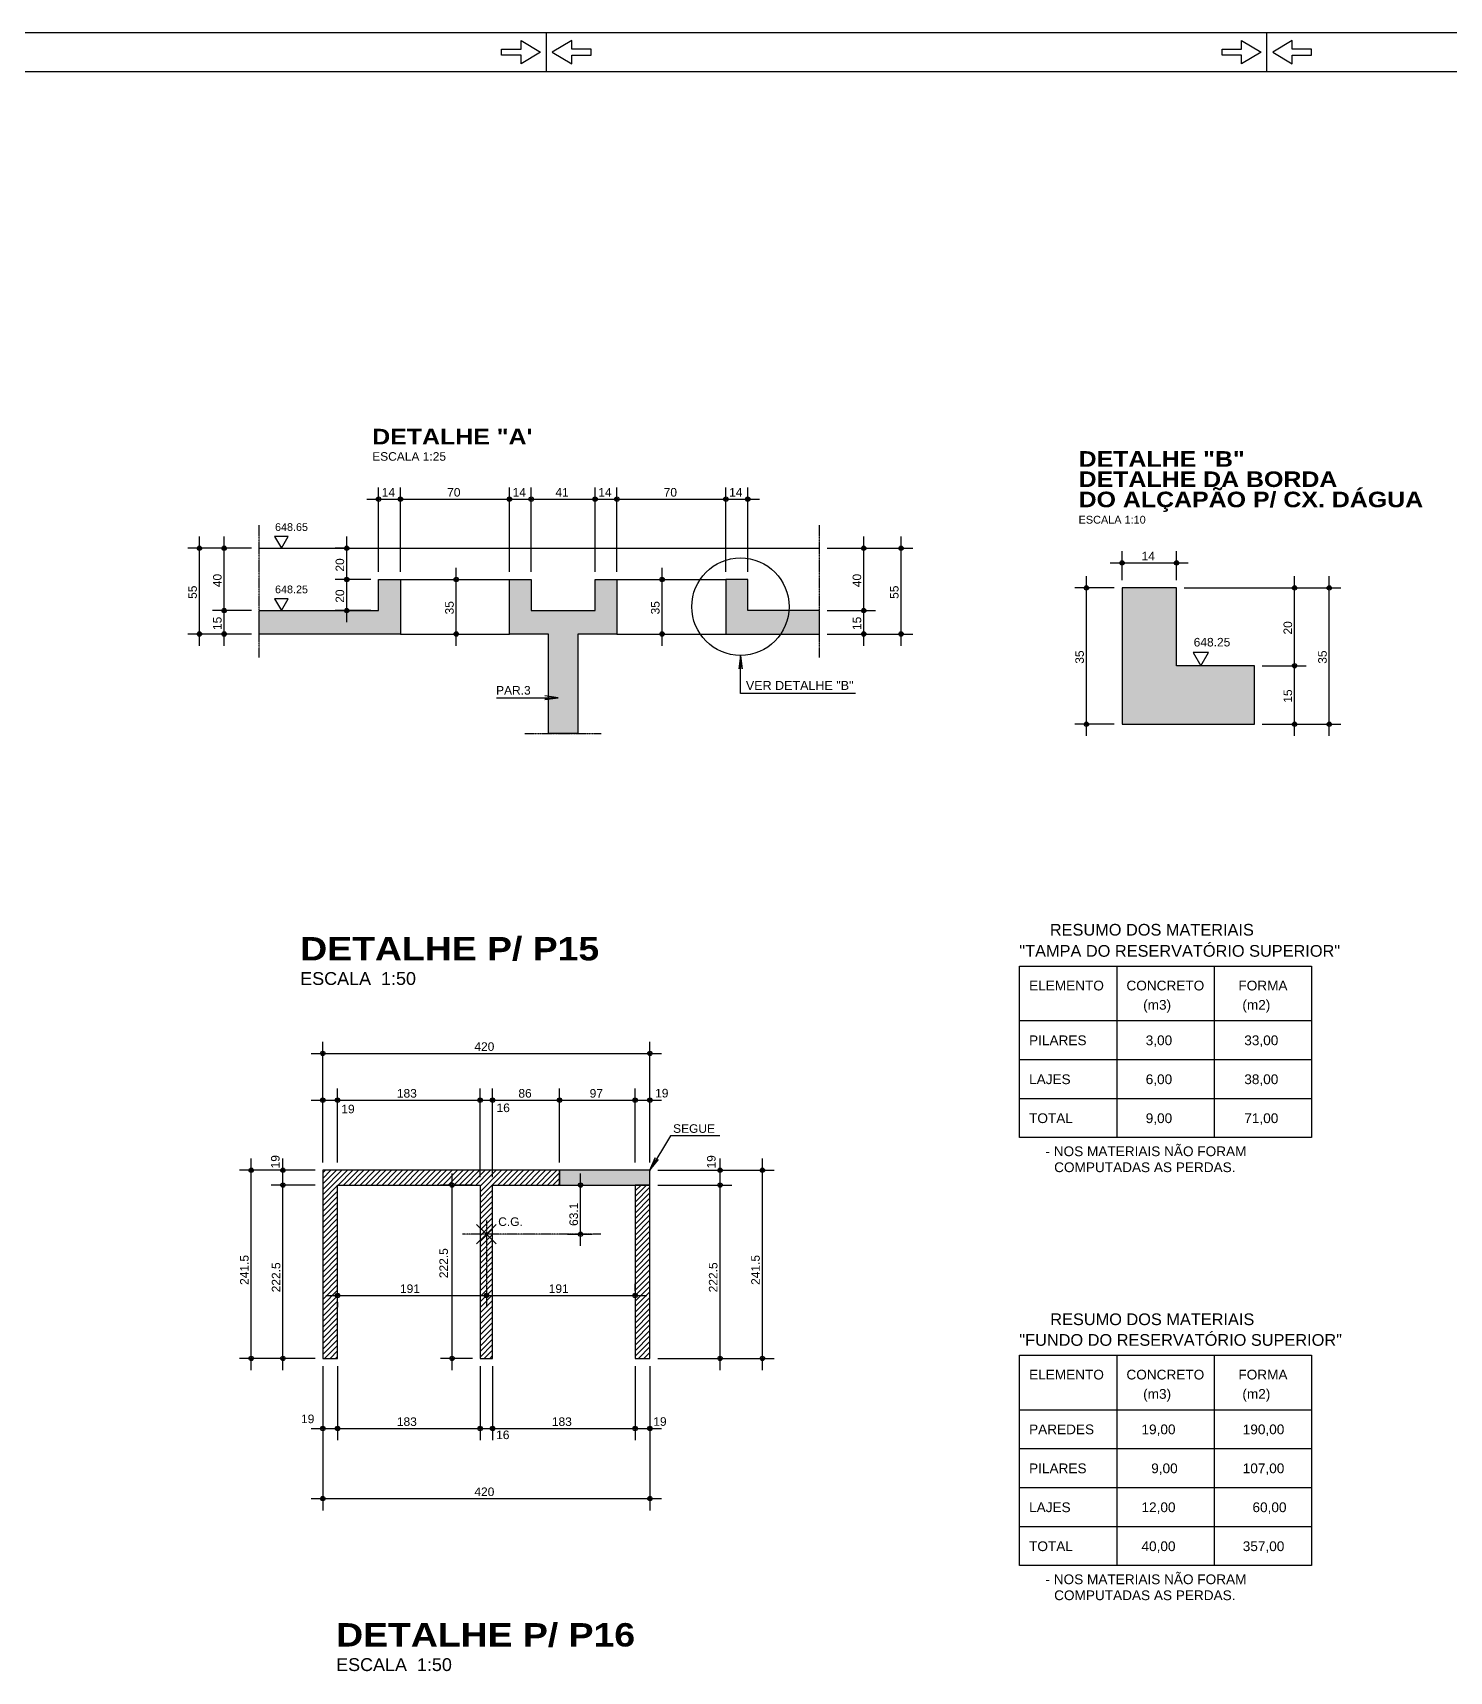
# Model space of a CAD drawing. Extents: x 0 to 5945, y 0 to 4205.
# Drawn here: x 2511 to 4329, y 2102 to 4205 of the extents above; entities that cross this region are included whole.
import ezdxf

# ---------------------------------------------------------------- set-up
doc = ezdxf.new("R2010")
doc.units = 0
doc.header["$MEASUREMENT"] = 0
doc.linetypes.add('ESTILO_TQS_0007', pattern=[2.1, 1.5, -0.2, 0.2, -0.2])
for name, color, linetype in [('MTH-14', 2, 'CONTINUOUS'), ('MTH-179', 1, 'CONTINUOUS'), ('MTH-224', 4, 'CONTINUOUS'), ('MTH-230', 1, 'CONTINUOUS'), ('MTH-COTAS7', 31, 'CONTINUOUS'), ('MTH-EIXO-217', 8, 'CONTINUOUS'), ('MTH-HACHURA-PILAR', 1, 'CONTINUOUS'), ('MTH-LINHA-CORTE', 5, 'CONTINUOUS'), ('MTH-LINHAS-GERAIS', 7, 'CONTINUOUS'), ('MTH-MARGEM', 5, 'CONTINUOUS'), ('MTH-PILAR-MORRE', 5, 'CONTINUOUS'), ('MTH-PILAR-SEGUE', 5, 'CONTINUOUS'), ('MTH-SIMB_COTA', 3, 'CONTINUOUS'), ('MTH-SOMBRA21', 150, 'CONTINUOUS'), ('MTH-SOMBRA25', 253, 'CONTINUOUS'), ('MTH-TXT', 4, 'CONTINUOUS'), ('MTH-TXT-NEGRITO', 5, 'CONTINUOUS'), ('MTH-TXT-NOTAS', 3, 'CONTINUOUS'), ('MTH-TXT2', 5, 'CONTINUOUS')]:
    doc.layers.add(name, color=color, linetype=linetype)
doc.styles.add('TQS_ARIAL', font='arial.ttf')
doc.styles.add('TQS_ARIAL_BLACK', font='ariblk.ttf')

msp = doc.modelspace()

# ---------------------------------------------------------------- linework, layer by layer
at = {"layer": 'MTH-14', "linetype": 'Continuous'}
for p, q in [((3902.212054, 3006.923364), (3902.212054, 2786.923242)), ((4027.212054, 3006.923364), (4027.212054, 2786.923242)), ((3777.212054, 2886.923242), (4152.212054, 2886.923242)), ((3902.212054, 2507.495042), (3902.212054, 2237.49492)), ((4027.212054, 2507.495042), (4027.212054, 2237.49492)), ((3777.212054, 2387.49492), (4152.212054, 2387.49492)), ((3777.212054, 2337.49492), (4152.212054, 2337.49492))]:
    msp.add_line(p, q, dxfattribs=at)
at = {"layer": 'MTH-179', "linetype": 'Continuous'}
for p, q in [((5945.00051, 4204.998729), (0.00051, 4204.998729)), ((3170.00051, 4154.998729), (3170.00051, 4204.998729)), ((4095.00051, 4154.998729), (4095.00051, 4204.998729))]:
    msp.add_line(p, q, dxfattribs=at)
for points in [[(3162.499778, 4179.998729), (3137.499778, 4164.998729), (3137.499778, 4176.248729), (3112.499778, 4176.248729), (3112.499778, 4183.748729), (3137.499778, 4183.748729), (3137.499778, 4194.998729), (3162.499778, 4179.998729)], [(3177.499778, 4179.998729), (3202.499778, 4164.998729), (3202.499778, 4176.248729), (3227.499778, 4176.248729), (3227.499778, 4183.748729), (3202.499778, 4183.748729), (3202.499778, 4194.998729), (3177.499778, 4179.998729)], [(4087.499778, 4179.998729), (4062.499778, 4164.998729), (4062.499778, 4176.248729), (4037.499778, 4176.248729), (4037.499778, 4183.748729), (4062.499778, 4183.748729), (4062.499778, 4194.998729), (4087.499778, 4179.998729)], [(4102.499778, 4179.998729), (4127.499778, 4164.998729), (4127.499778, 4176.248729), (4152.499778, 4176.248729), (4152.499778, 4183.748729), (4127.499778, 4183.748729), (4127.499778, 4194.998729), (4102.499778, 4179.998729)]]:
    msp.add_lwpolyline(points, dxfattribs=at)
at = {"layer": 'MTH-224', "linetype": 'Continuous'}
for points in [[(2820.878838, 3558.507922), (2829.711842, 3543.209452), (2838.543966, 3558.507922), (2820.878838, 3558.507922)], [(2820.878838, 3478.507922), (2829.711842, 3463.209452), (2838.543966, 3478.507922), (2820.878838, 3478.507922)], [(4000.299989, 3409.411907), (4010.114437, 3392.413607), (4019.927909, 3409.411907), (4000.299989, 3409.411907)]]:
    msp.add_lwpolyline(points, dxfattribs=at)
at = {"layer": 'MTH-230', "linetype": 'Continuous'}
msp.add_circle((3419.169977, 3468.300645), 62.497269, dxfattribs=at)
at = {"layer": 'MTH-COTAS7', "linetype": 'Continuous'}
for p, q in [((2954.487262, 3513.209452), (2954.487262, 3621.315088)), ((2982.487262, 3513.209452), (2982.487262, 3621.315088)), ((2982.487262, 3513.209452), (2982.487262, 3621.315088)), ((3122.487261, 3513.209452), (3122.487261, 3621.315088)), ((3122.487261, 3513.209452), (3122.487261, 3621.315088)), ((3150.487261, 3513.209452), (3150.487261, 3621.315088)), ((3150.487261, 3513.209452), (3150.487261, 3621.315088)), ((3232.487262, 3513.209452), (3232.487262, 3621.315088)), ((3232.487262, 3513.209452), (3232.487262, 3621.315088)), ((3260.487262, 3513.209452), (3260.487262, 3621.315088)), ((3260.487262, 3513.209452), (3260.487262, 3621.315088)), ((3400.487261, 3513.209452), (3400.487261, 3621.315088)), ((3400.487261, 3513.209452), (3400.487261, 3621.315088)), ((3428.487261, 3513.209452), (3428.487261, 3621.315088)), ((2939.487262, 3606.315088), (2997.487262, 3606.315088)), ((2967.487262, 3606.315088), (3137.487261, 3606.315088)), ((3107.487261, 3606.315088), (3165.487261, 3606.315088)), ((3135.487261, 3606.315088), (3247.487262, 3606.315088)), ((3217.487262, 3606.315088), (3275.487262, 3606.315088)), ((3245.487262, 3606.315088), (3415.487261, 3606.315088)), ((3385.487261, 3606.315088), (3443.487261, 3606.315088)), ((2724.44176, 3418.209452), (2724.44176, 3558.209452)), ((2756.272612, 3448.209452), (2756.272612, 3558.209452)), ((2913.604192, 3488.209452), (2913.604192, 3558.209452)), ((3577.443238, 3448.209452), (3577.443238, 3558.209452)), ((3625.422052, 3418.209452), (3625.422052, 3558.209452)), ((2781.252722, 3543.209452), (2709.44176, 3543.209452)), ((2791.252722, 3543.209452), (2741.272612, 3543.209452)), ((2912.620731, 3543.209452), (2898.604192, 3543.209452)), ((3530.487261, 3543.209452), (3592.443238, 3543.209452)), ((3540.487261, 3543.209452), (3640.422052, 3543.209452)), ((3909.028934, 3502.413607), (3909.028934, 3539.408938)), ((3979.028934, 3502.413607), (3979.028934, 3539.408938)), ((2913.604192, 3448.209452), (2913.604192, 3518.209452)), ((3054.336572, 3418.209452), (3054.336572, 3518.209452)), ((3318.565258, 3418.209452), (3318.565258, 3518.209452)), ((3894.028934, 3524.408938), (3994.028934, 3524.408938)), ((2944.487262, 3503.209452), (2898.604192, 3503.209452)), ((2944.487262, 3503.209452), (2898.604192, 3503.209452)), ((3062.487262, 3503.209452), (3069.336572, 3503.209452)), ((3326.715947, 3503.209452), (3333.565258, 3503.209452)), ((3899.028934, 3492.413607), (3848.361914, 3492.413607)), ((3863.361914, 3302.413607), (3863.361914, 3507.413607)), ((3989.028934, 3492.413607), (4145.674472, 3492.413607)), ((4102.738623, 3492.413607), (4190.176142, 3492.413607)), ((4130.674472, 3377.413607), (4130.674472, 3507.413607)), ((4175.176142, 3302.413607), (4175.176142, 3507.413607)), ((2756.272612, 3418.209452), (2756.272612, 3478.209452)), ((3577.443238, 3418.209452), (3577.443238, 3478.209452)), ((2791.252722, 3463.209452), (2741.272612, 3463.209452)), ((2791.252722, 3463.209452), (2741.272612, 3463.209452)), ((2944.487262, 3463.209452), (2898.604192, 3463.209452)), ((3530.487261, 3463.209452), (3592.443238, 3463.209452)), ((3530.487261, 3463.209452), (3592.443238, 3463.209452)), ((2781.252722, 3433.209452), (2709.44176, 3433.209452)), ((2791.252722, 3433.209452), (2741.272612, 3433.209452)), ((3036.977743, 3433.209452), (3069.336572, 3433.209452)), ((3301.206429, 3433.209452), (3333.565258, 3433.209452)), ((3530.487261, 3433.209452), (3592.443238, 3433.209452)), ((3540.487261, 3433.209452), (3640.422052, 3433.209452)), ((4130.674472, 3302.413607), (4130.674472, 3407.413607)), ((4089.028934, 3392.413607), (4145.674472, 3392.413607)), ((4089.028934, 3392.413607), (4145.674472, 3392.413607)), ((3899.028934, 3317.413607), (3848.361914, 3317.413607)), ((4089.028934, 3317.413607), (4145.674472, 3317.413607)), ((4099.028934, 3317.413607), (4190.176142, 3317.413607)), ((2882.91567, 2754.783957), (2882.91567, 2909.78392)), ((3302.915671, 2754.78392), (3302.915671, 2909.78392)), ((2867.91567, 2894.78392), (3317.915671, 2894.78392)), ((2882.91567, 2754.783957), (2882.91567, 2849.78392)), ((2901.915671, 2754.783957), (2901.915671, 2849.78392)), ((2901.915671, 2754.783957), (2901.915671, 2849.78392)), ((3084.915671, 2735.783923), (3084.915671, 2849.78392)), ((3084.915671, 2735.783923), (3084.915671, 2849.78392)), ((3100.915671, 2735.783927), (3100.915671, 2849.78392)), ((3100.915671, 2735.783927), (3100.915671, 2849.78392)), ((3186.915671, 2754.783957), (3186.915671, 2849.78392)), ((3186.915671, 2764.783957), (3186.915671, 2849.78392)), ((3283.91567, 2754.78392), (3283.91567, 2849.78392)), ((3283.91567, 2764.78392), (3283.91567, 2849.78392)), ((3302.915671, 2754.78392), (3302.915671, 2849.78392)), ((2867.91567, 2834.78392), (2916.915671, 2834.78392)), ((2886.915671, 2834.78392), (3099.915671, 2834.78392)), ((3069.915671, 2834.78392), (3115.915671, 2834.78392)), ((3085.915671, 2834.78392), (3201.915671, 2834.78392)), ((3171.915671, 2834.78392), (3298.91567, 2834.78392)), ((3268.91567, 2834.78392), (3317.915671, 2834.78392)), ((2790.984962, 2488.283966), (2790.984962, 2759.783957)), ((2831.742527, 2710.78396), (2831.742527, 2759.783957)), ((3392.915671, 2710.78392), (3392.915671, 2759.78392)), ((3447.252531, 2488.283966), (3447.252531, 2759.78392)), ((2862.91567, 2744.783957), (2775.984962, 2744.783957)), ((2872.91567, 2744.783957), (2816.742527, 2744.783957)), ((2831.742527, 2488.283966), (2831.742527, 2740.78396)), ((3048.931687, 2488.283929), (3048.931687, 2740.783923)), ((3213.811066, 2647.725278), (3213.811066, 2740.783927)), ((3312.915671, 2744.78392), (3462.252531, 2744.78392)), ((3312.915671, 2744.78392), (3407.915671, 2744.78392)), ((3392.915671, 2488.283966), (3392.915671, 2740.78392)), ((2872.91567, 2725.78396), (2816.742527, 2725.78396)), ((2872.91567, 2725.78396), (2816.742527, 2725.78396)), ((3074.915671, 2725.783923), (3033.931687, 2725.783923)), ((3209.549652, 2725.783927), (3228.811066, 2725.783927)), ((3312.915671, 2725.78392), (3407.915671, 2725.78392)), ((3312.915671, 2725.78392), (3407.915671, 2725.78392)), ((3092.915709, 2662.725278), (3080.415709, 2675.225278)), ((3092.915709, 2662.725278), (3105.415709, 2675.225278)), ((3092.915709, 2662.725278), (3080.415709, 2650.225278)), ((3092.915709, 2662.725278), (3105.415709, 2650.225278)), ((3197.044602, 2662.725278), (3228.811066, 2662.725278)), ((3092.915709, 2593.030803), (3092.915709, 2569.026574)), ((3092.915709, 2591.300247), (3092.915709, 2569.026574)), ((3283.915671, 2589.960945), (3283.915671, 2599.026574)), ((2886.915671, 2584.026574), (3107.915709, 2584.026574)), ((2901.915671, 2575.578215), (2901.915671, 2569.026574)), ((3077.915709, 2584.026574), (3298.915671, 2584.026574)), ((2862.91567, 2503.283966), (2775.984962, 2503.283966)), ((2872.91567, 2503.283966), (2816.742527, 2503.283966)), ((3074.915671, 2503.283929), (3033.931687, 2503.283929)), ((3312.915671, 2503.283966), (3462.252531, 2503.283966)), ((3312.915671, 2503.283966), (3407.915671, 2503.283966)), ((2882.915671, 2493.283929), (2882.915671, 2308.283929)), ((2882.915671, 2493.283929), (2882.915671, 2398.283929)), ((2901.915671, 2493.283929), (2901.915671, 2398.283929)), ((2901.915671, 2493.283929), (2901.915671, 2398.283929)), ((3084.915671, 2493.283929), (3084.915671, 2398.283929)), ((3084.915671, 2493.283929), (3084.915671, 2398.283929)), ((3100.915671, 2493.283929), (3100.915671, 2398.283929)), ((3100.915671, 2493.283929), (3100.915671, 2398.283929)), ((3283.91567, 2493.283966), (3283.91567, 2398.283929)), ((3302.915671, 2493.283966), (3302.915671, 2398.283929)), ((3283.915671, 2436.78392), (3283.915671, 2398.283929)), ((3302.915671, 2436.78392), (3302.915671, 2308.283929)), ((2867.915671, 2413.283929), (2916.915671, 2413.283929)), ((2886.915671, 2413.283929), (3099.915671, 2413.283929)), ((3069.915671, 2413.283929), (3115.915671, 2413.283929)), ((3085.915671, 2413.283929), (3298.915671, 2413.283929)), ((3268.91567, 2413.283929), (3317.915671, 2413.283929)), ((2867.915671, 2323.283929), (3317.915671, 2323.283929))]:
    msp.add_line(p, q, dxfattribs=at)
for points in [[(3566.707545, 3356.92996), (3419.169977, 3356.92996), (3419.169977, 3405.803376), (3421.454185, 3388.453091), (3419.169977, 3405.803376), (3416.885768, 3388.453091)], [(3105.854637, 3351.436404), (3185.131314, 3351.436404), (3167.781029, 3349.152195), (3185.131314, 3351.436404), (3167.781029, 3353.720612)], [(3392.456048, 2788.881064), (3329.133618, 2788.881064), (3302.915671, 2744.78392), (3309.819083, 2760.864744), (3302.915671, 2744.78392), (3313.745878, 2758.530068)]]:
    msp.add_lwpolyline(points, dxfattribs=at)
at = {"layer": 'MTH-EIXO-217', "linetype": 'ESTILO_TQS_0007'}
for p, q in [((2801.252722, 3403.209452), (2801.252722, 3573.209452)), ((3520.487261, 3403.209452), (3520.487261, 3573.209452)), ((3142.487262, 3305.479996), (3240.487262, 3305.479996)), ((3092.915709, 2680.254793), (3092.915709, 2580.415738)), ((3239.750297, 2662.725278), (3062.415671, 2662.725278))]:
    msp.add_line(p, q, dxfattribs=at)
at = {"layer": 'MTH-HACHURA-PILAR', "linetype": 'Continuous'}
for p, q in [((2882.91567, 2713.210042), (2914.489585, 2744.783957)), ((2882.91567, 2720.28111), (2907.418517, 2744.783957)), ((2882.91567, 2727.352178), (2900.347449, 2744.783957)), ((2882.91567, 2734.423246), (2893.276381, 2744.783957)), ((2882.91567, 2741.494314), (2886.205313, 2744.783957)), ((2902.560656, 2725.78396), (2921.560653, 2744.783957)), ((2909.631723, 2725.78396), (2928.63172, 2744.783957)), ((2916.702791, 2725.78396), (2935.702788, 2744.783957)), ((2923.773859, 2725.78396), (2942.773856, 2744.783957)), ((2930.844927, 2725.78396), (2949.844924, 2744.783957)), ((2937.915995, 2725.78396), (2956.915992, 2744.783957)), ((2944.987062, 2725.78396), (2963.987059, 2744.783957)), ((2952.05813, 2725.78396), (2971.058127, 2744.783957)), ((2959.129198, 2725.78396), (2978.129195, 2744.783957)), ((2966.200266, 2725.78396), (2985.200263, 2744.783957)), ((2973.271334, 2725.78396), (2992.271331, 2744.783957)), ((2980.342401, 2725.78396), (2999.342398, 2744.783957)), ((2987.413469, 2725.78396), (3006.413466, 2744.783957)), ((2994.484537, 2725.78396), (3013.484534, 2744.783957)), ((3001.555605, 2725.78396), (3020.555602, 2744.783957)), ((3008.626673, 2725.78396), (3027.62667, 2744.783957)), ((3015.697741, 2725.78396), (3034.697738, 2744.783957)), ((3022.768808, 2725.78396), (3041.768805, 2744.783957)), ((3029.839876, 2725.78396), (3048.839873, 2744.783957)), ((3036.910944, 2725.78396), (3055.910941, 2744.783957)), ((3043.982012, 2725.78396), (3062.982009, 2744.783957)), ((3051.05308, 2725.78396), (3070.053077, 2744.783957)), ((3058.124147, 2725.78396), (3077.124144, 2744.783957)), ((3065.195215, 2725.78396), (3084.195212, 2744.783957)), ((3072.266283, 2725.78396), (3091.26628, 2744.783957)), ((3079.337351, 2725.78396), (3098.337348, 2744.783957)), ((3084.91567, 2710.149076), (3119.550551, 2744.783957)), ((3084.91567, 2717.220144), (3112.479483, 2744.783957)), ((3084.91567, 2724.291211), (3105.408416, 2744.783957)), ((3107.621623, 2725.783961), (3126.621619, 2744.783957)), ((3114.692687, 2725.783957), (3133.692687, 2744.783957)), ((3121.763751, 2725.783953), (3140.763755, 2744.783957)), ((3128.834815, 2725.78395), (3147.834823, 2744.783957)), ((3135.905879, 2725.783946), (3154.90589, 2744.783957)), ((3142.976943, 2725.783942), (3161.976958, 2744.783957)), ((3150.048007, 2725.783939), (3169.048026, 2744.783957)), ((3157.119072, 2725.783935), (3176.119094, 2744.783957)), ((3164.190136, 2725.783931), (3183.190162, 2744.783957)), ((3171.2612, 2725.783928), (3186.915671, 2741.438399)), ((3178.332264, 2725.783924), (3186.915671, 2734.367331)), ((2882.91567, 2706.138974), (2901.91567, 2725.138974)), ((2882.91567, 2699.067907), (2901.91567, 2718.067907)), ((3084.91567, 2703.078008), (3100.91567, 2719.078008)), ((3185.403328, 2725.78392), (3186.915671, 2727.296263)), ((3283.91567, 2711.159177), (3298.540412, 2725.78392)), ((3283.91567, 2718.230245), (3291.469345, 2725.78392)), ((3283.91567, 2725.301313), (3284.398277, 2725.78392)), ((3283.91567, 2704.088109), (3302.915671, 2723.08811)), ((3283.91567, 2697.017041), (3302.915671, 2716.017042)), ((2882.91567, 2691.996839), (2901.91567, 2710.996839)), ((2882.91567, 2684.925771), (2901.91567, 2703.925771)), ((2882.91567, 2677.854703), (2901.91567, 2696.854703)), ((3084.91567, 2696.00694), (3100.91567, 2712.00694)), ((3084.91567, 2688.935872), (3100.91567, 2704.935872)), ((3084.91567, 2681.864805), (3100.91567, 2697.864805)), ((3283.91567, 2689.945974), (3302.915671, 2708.945975)), ((3283.91567, 2682.874906), (3302.915671, 2701.874907)), ((3283.91567, 2675.803838), (3302.915671, 2694.803839)), ((2882.91567, 2670.783635), (2901.91567, 2689.783635)), ((2882.91567, 2663.712568), (2901.91567, 2682.712568)), ((2882.91567, 2656.6415), (2901.91567, 2675.6415)), ((3084.91567, 2674.793737), (3100.91567, 2690.793737)), ((3084.91567, 2667.722669), (3100.91567, 2683.722669)), ((3084.91567, 2660.651601), (3100.91567, 2676.651601)), ((3283.91567, 2668.73277), (3302.915671, 2687.732771)), ((3283.91567, 2661.661702), (3302.915671, 2680.661703)), ((3283.91567, 2654.590635), (3302.915671, 2673.590636)), ((2882.91567, 2649.570432), (2901.91567, 2668.570432)), ((2882.91567, 2642.499364), (2901.91567, 2661.499364)), ((2882.91567, 2635.428296), (2901.91567, 2654.428296)), ((3084.91567, 2653.580533), (3100.91567, 2669.580533)), ((3084.91567, 2646.509465), (3100.91567, 2662.509465)), ((3084.91567, 2639.438398), (3100.91567, 2655.438398)), ((3283.91567, 2647.519567), (3302.915671, 2666.519568)), ((3283.91567, 2640.448499), (3302.915671, 2659.4485)), ((3283.91567, 2633.377431), (3302.915671, 2652.377432)), ((2882.91567, 2628.357229), (2901.91567, 2647.357229)), ((2882.91567, 2621.286161), (2901.91567, 2640.286161)), ((2882.91567, 2614.215093), (2901.91567, 2633.215093)), ((3084.91567, 2632.36733), (3100.91567, 2648.36733)), ((3084.91567, 2625.296262), (3100.91567, 2641.296262)), ((3084.91567, 2618.225194), (3100.91567, 2634.225194)), ((3283.91567, 2626.306363), (3302.915671, 2645.306364)), ((3283.91567, 2619.235295), (3302.915671, 2638.235296)), ((3283.91567, 2612.164228), (3302.915671, 2631.164229)), ((2882.91567, 2607.144025), (2901.91567, 2626.144025)), ((2882.91567, 2600.072957), (2901.91567, 2619.072957)), ((2882.91567, 2593.001889), (2901.91567, 2612.001889)), ((3084.91567, 2611.154126), (3100.91567, 2627.154126)), ((3084.91567, 2604.083059), (3100.91567, 2620.083059)), ((3084.91567, 2597.011991), (3100.91567, 2613.011991)), ((3283.91567, 2605.09316), (3302.915671, 2624.093161)), ((3283.91567, 2598.022092), (3302.915671, 2617.022093)), ((3283.91567, 2590.951024), (3302.915671, 2609.951025)), ((2882.91567, 2585.930822), (2901.91567, 2604.930822)), ((2882.91567, 2578.859754), (2901.91567, 2597.859754)), ((2882.91567, 2571.788686), (2901.91567, 2590.788686)), ((3084.91567, 2589.940923), (3100.91567, 2605.940923)), ((3084.91567, 2582.869855), (3100.91567, 2598.869855)), ((3084.91567, 2575.798787), (3100.91567, 2591.798787)), ((3283.91567, 2583.879956), (3302.915671, 2602.879957)), ((3283.91567, 2576.808889), (3302.915671, 2595.80889)), ((3283.91567, 2569.737821), (3302.915671, 2588.737822)), ((2882.91567, 2564.717618), (2901.91567, 2583.717618)), ((2882.91567, 2557.64655), (2901.91567, 2576.64655)), ((2882.91567, 2550.575483), (2901.91567, 2569.575483)), ((3084.91567, 2568.72772), (3100.91567, 2584.72772)), ((3084.91567, 2561.656652), (3100.91567, 2577.656652)), ((3084.91567, 2554.585584), (3100.91567, 2570.585584)), ((3283.91567, 2562.666753), (3302.915671, 2581.666754)), ((3283.91567, 2555.595685), (3302.915671, 2574.595686)), ((3283.91567, 2548.524617), (3302.915671, 2567.524618)), ((2882.91567, 2543.504415), (2901.91567, 2562.504415)), ((2882.91567, 2536.433347), (2901.91567, 2555.433347)), ((2882.91567, 2529.362279), (2901.91567, 2548.362279)), ((3084.91567, 2547.514516), (3100.91567, 2563.514516)), ((3084.91567, 2540.443448), (3100.91567, 2556.443448)), ((3084.91567, 2533.37238), (3100.91567, 2549.37238)), ((3283.91567, 2541.45355), (3302.915671, 2560.453551)), ((3283.91567, 2534.382482), (3302.915671, 2553.382483)), ((3283.91567, 2527.311414), (3302.915671, 2546.311415)), ((2882.91567, 2522.291211), (2901.91567, 2541.291211)), ((2882.91567, 2515.220144), (2901.91567, 2534.220144)), ((2882.91567, 2508.149076), (2901.91567, 2527.149076)), ((3084.91567, 2526.301313), (3100.91567, 2542.301313)), ((3084.91567, 2519.230245), (3100.91567, 2535.230245)), ((3084.91567, 2512.159177), (3100.91567, 2528.159177)), ((3283.91567, 2520.240346), (3302.915671, 2539.240347)), ((3283.91567, 2513.169278), (3302.915671, 2532.169279)), ((3283.91567, 2506.09821), (3302.915671, 2525.098211)), ((2885.121628, 2503.283966), (2901.91567, 2520.078008)), ((2892.192696, 2503.283966), (2901.91567, 2513.00694)), ((2899.263764, 2503.283966), (2901.91567, 2505.935872)), ((3084.91567, 2505.088109), (3100.91567, 2521.088109)), ((3090.182595, 2503.283966), (3100.91567, 2514.017041)), ((3097.253662, 2503.283966), (3100.91567, 2506.945974)), ((3288.172493, 2503.283966), (3302.915671, 2518.027144)), ((3295.243561, 2503.283966), (3302.915671, 2510.956076)), ((3302.314629, 2503.283966), (3302.915671, 2503.885008))]:
    msp.add_line(p, q, dxfattribs=at)
at = {"layer": 'MTH-LINHA-CORTE', "linetype": 'Continuous'}
for points in [[(2801.252722, 3463.209452), (2954.487262, 3463.209452), (2954.487262, 3503.209452), (2982.487262, 3503.209452), (2982.487262, 3433.209452), (2801.252722, 3433.209452), (2801.252722, 3463.209452)], [(3172.487262, 3305.479996), (3172.487262, 3433.209452), (3122.487261, 3433.209452), (3122.487261, 3503.209452), (3150.487261, 3503.209452), (3150.487261, 3463.209452), (3232.487262, 3463.209452), (3232.487262, 3503.209452), (3260.487262, 3503.209452), (3260.487262, 3433.209452), (3210.487262, 3433.209452), (3210.487262, 3305.479996), (3172.487262, 3305.479996)], [(3520.487261, 3463.209452), (3428.487261, 3463.209452), (3428.487261, 3503.209452), (3400.487261, 3503.209452), (3400.487261, 3433.209452), (3520.487261, 3433.209452), (3520.487261, 3463.209452)], [(4079.028934, 3317.413607), (4079.028934, 3392.413607), (3979.028934, 3392.413607), (3979.028934, 3492.413607), (3909.028934, 3492.413607), (3909.028934, 3317.413607), (4079.028934, 3317.413607)]]:
    msp.add_lwpolyline(points, dxfattribs=at)
at = {"layer": 'MTH-LINHAS-GERAIS', "linetype": 'Continuous'}
for p, q in [((2801.252722, 3543.209452), (3520.487261, 3543.209452)), ((2982.487262, 3503.209452), (3122.487261, 3503.209452)), ((3260.487262, 3503.209452), (3400.487261, 3503.209452)), ((2982.487262, 3433.209452), (3122.487261, 3433.209452)), ((3260.487262, 3433.209452), (3400.487261, 3433.209452))]:
    msp.add_line(p, q, dxfattribs=at)
at = {"layer": 'MTH-MARGEM', "linetype": 'Continuous'}
msp.add_line((5895.00051, 4154.998729), (175.00051, 4154.998729), dxfattribs=at)
at = {"layer": 'MTH-PILAR-MORRE', "linetype": 'Continuous'}
for points in [[(3186.915671, 2744.783957), (2882.91567, 2744.783957), (2882.91567, 2503.283966), (2901.91567, 2503.283966), (2901.91567, 2725.78396), (3084.91567, 2725.78396), (3084.91567, 2503.283966), (3100.91567, 2503.283966), (3100.91567, 2725.783964), (3186.915671, 2725.78392), (3186.915671, 2744.78392)], [(3302.915671, 2725.78392), (3283.91567, 2725.78392), (3283.91567, 2503.283966), (3302.915671, 2503.283966), (3302.915671, 2725.78392)]]:
    msp.add_lwpolyline(points, dxfattribs=at)
at = {"layer": 'MTH-PILAR-SEGUE', "linetype": 'Continuous'}
msp.add_lwpolyline([(3186.915671, 2744.78392), (3186.915671, 2725.78392), (3302.915671, 2725.78392), (3302.915671, 2744.78392), (3186.915671, 2744.78392)], dxfattribs=at)
at = {"layer": 'MTH-SIMB_COTA', "linetype": 'Continuous'}
for centre, radius in [((2954.487262, 3606.315088), 2.8), ((2954.487262, 3606.315088), 1.4), ((2982.487262, 3606.315088), 2.8), ((2982.487262, 3606.315088), 2.8), ((2982.487262, 3606.315088), 1.4), ((2982.487262, 3606.315088), 1.4), ((3122.487261, 3606.315088), 2.8), ((3122.487261, 3606.315088), 2.8), ((3122.487261, 3606.315088), 1.4), ((3122.487261, 3606.315088), 1.4), ((3150.487261, 3606.315088), 2.8), ((3150.487261, 3606.315088), 2.8), ((3150.487261, 3606.315088), 1.4), ((3150.487261, 3606.315088), 1.4), ((3232.487262, 3606.315088), 2.8), ((3232.487262, 3606.315088), 2.8), ((3232.487262, 3606.315088), 1.4), ((3232.487262, 3606.315088), 1.4), ((3260.487262, 3606.315088), 2.8), ((3260.487262, 3606.315088), 2.8), ((3260.487262, 3606.315088), 1.4), ((3260.487262, 3606.315088), 1.4), ((3400.487261, 3606.315088), 2.8), ((3400.487261, 3606.315088), 2.8), ((3400.487261, 3606.315088), 1.4), ((3400.487261, 3606.315088), 1.4), ((3428.487261, 3606.315088), 2.8), ((3428.487261, 3606.315088), 1.4), ((2724.44176, 3543.209452), 2.8), ((2724.44176, 3543.209452), 1.4), ((2756.272612, 3543.209452), 2.8), ((2756.272612, 3543.209452), 1.4), ((2913.604192, 3543.209452), 2.8), ((2913.604192, 3543.209452), 1.4), ((3577.443238, 3543.209452), 2.8), ((3577.443238, 3543.209452), 1.4), ((3625.422052, 3543.209452), 2.8), ((3625.422052, 3543.209452), 1.4), ((3909.028934, 3524.408938), 2.8), ((3909.028934, 3524.408938), 1.4), ((3979.028934, 3524.408938), 2.8), ((3979.028934, 3524.408938), 1.4), ((2913.604192, 3503.209452), 2.8), ((2913.604192, 3503.209452), 2.8), ((2913.604192, 3503.209452), 1.4), ((2913.604192, 3503.209452), 1.4), ((3054.336572, 3503.209452), 2.8), ((3054.336572, 3503.209452), 1.4), ((3318.565258, 3503.209452), 2.8), ((3318.565258, 3503.209452), 1.4), ((3863.361914, 3492.413607), 2.8), ((3863.361914, 3492.413607), 1.4), ((4130.674472, 3492.413607), 2.8), ((4130.674472, 3492.413607), 1.4), ((4175.176142, 3492.413607), 2.8), ((4175.176142, 3492.413607), 1.4), ((2756.272612, 3463.209452), 2.8), ((2756.272612, 3463.209452), 2.8), ((2756.272612, 3463.209452), 1.4), ((2756.272612, 3463.209452), 1.4), ((2913.604192, 3463.209452), 2.8), ((2913.604192, 3463.209452), 1.4), ((3577.443238, 3463.209452), 2.8), ((3577.443238, 3463.209452), 2.8), ((3577.443238, 3463.209452), 1.4), ((3577.443238, 3463.209452), 1.4), ((2724.44176, 3433.209452), 2.8), ((2724.44176, 3433.209452), 1.4), ((2756.272612, 3433.209452), 2.8), ((2756.272612, 3433.209452), 1.4), ((3054.336572, 3433.209452), 2.8), ((3054.336572, 3433.209452), 1.4), ((3318.565258, 3433.209452), 2.8), ((3318.565258, 3433.209452), 1.4), ((3577.443238, 3433.209452), 2.8), ((3577.443238, 3433.209452), 1.4), ((3625.422052, 3433.209452), 2.8), ((3625.422052, 3433.209452), 1.4), ((4130.674472, 3392.413607), 2.8), ((4130.674472, 3392.413607), 2.8), ((4130.674472, 3392.413607), 1.4), ((4130.674472, 3392.413607), 1.4), ((3863.361914, 3317.413607), 2.8), ((3863.361914, 3317.413607), 1.4), ((4130.674472, 3317.413607), 2.8), ((4130.674472, 3317.413607), 1.4), ((4175.176142, 3317.413607), 2.8), ((4175.176142, 3317.413607), 1.4), ((2882.91567, 2894.78392), 2.8), ((2882.91567, 2894.78392), 1.4), ((3302.915671, 2894.78392), 2.8), ((3302.915671, 2894.78392), 1.4), ((2882.91567, 2834.78392), 2.8), ((2882.91567, 2834.78392), 1.4), ((2901.915671, 2834.78392), 2.8), ((2901.915671, 2834.78392), 2.8), ((2901.915671, 2834.78392), 1.4), ((2901.915671, 2834.78392), 1.4), ((3084.915671, 2834.78392), 2.8), ((3084.915671, 2834.78392), 2.8), ((3084.915671, 2834.78392), 1.4), ((3084.915671, 2834.78392), 1.4), ((3100.915671, 2834.78392), 2.8), ((3100.915671, 2834.78392), 2.8), ((3100.915671, 2834.78392), 1.4), ((3100.915671, 2834.78392), 1.4), ((3186.915671, 2834.78392), 2.8), ((3186.915671, 2834.78392), 2.8), ((3186.915671, 2834.78392), 1.4), ((3186.915671, 2834.78392), 1.4), ((3283.91567, 2834.78392), 2.8), ((3283.91567, 2834.78392), 2.8), ((3283.91567, 2834.78392), 1.4), ((3283.91567, 2834.78392), 1.4), ((3302.915671, 2834.78392), 2.8), ((3302.915671, 2834.78392), 1.4), ((2790.984962, 2744.783957), 2.8), ((2790.984962, 2744.783957), 1.4), ((2831.742527, 2744.783957), 2.8), ((2831.742527, 2744.783957), 1.4), ((3392.915671, 2744.78392), 2.8), ((3392.915671, 2744.78392), 1.4), ((3447.252531, 2744.78392), 2.8), ((3447.252531, 2744.78392), 1.4), ((2831.742527, 2725.78396), 2.8), ((2831.742527, 2725.78396), 2.8), ((2831.742527, 2725.78396), 1.4), ((2831.742527, 2725.78396), 1.4), ((3048.931687, 2725.783923), 2.8), ((3048.931687, 2725.783923), 1.4), ((3213.811066, 2725.783927), 2.8), ((3213.811066, 2725.783927), 1.4), ((3392.915671, 2725.78392), 2.8), ((3392.915671, 2725.78392), 2.8), ((3392.915671, 2725.78392), 1.4), ((3392.915671, 2725.78392), 1.4), ((3213.811066, 2662.725278), 2.8), ((3213.811066, 2662.725278), 1.4), ((2901.915671, 2584.026574), 2.8), ((2901.915671, 2584.026574), 1.4), ((3092.915709, 2584.026574), 2.8), ((3092.915709, 2584.026574), 2.8), ((3092.915709, 2584.026574), 1.4), ((3092.915709, 2584.026574), 1.4), ((3283.915671, 2584.026574), 2.8), ((3283.915671, 2584.026574), 1.4), ((2790.984962, 2503.283966), 2.8), ((2790.984962, 2503.283966), 1.4), ((2831.742527, 2503.283966), 2.8), ((2831.742527, 2503.283966), 1.4), ((3048.931687, 2503.283929), 2.8), ((3048.931687, 2503.283929), 1.4), ((3392.915671, 2503.283966), 2.8), ((3392.915671, 2503.283966), 1.4), ((3447.252531, 2503.283966), 2.8), ((3447.252531, 2503.283966), 1.4), ((2882.915671, 2413.283929), 2.8), ((2882.915671, 2413.283929), 1.4), ((2901.915671, 2413.283929), 2.8), ((2901.915671, 2413.283929), 2.8), ((2901.915671, 2413.283929), 1.4), ((2901.915671, 2413.283929), 1.4), ((3084.915671, 2413.283929), 2.8), ((3084.915671, 2413.283929), 2.8), ((3084.915671, 2413.283929), 1.4), ((3084.915671, 2413.283929), 1.4), ((3100.915671, 2413.283929), 2.8), ((3100.915671, 2413.283929), 2.8), ((3100.915671, 2413.283929), 1.4), ((3100.915671, 2413.283929), 1.4), ((3283.91567, 2413.283929), 2.8), ((3283.915671, 2413.283929), 2.8), ((3283.91567, 2413.283929), 1.4), ((3283.915671, 2413.283929), 1.4), ((3302.915671, 2413.283929), 2.8), ((3302.915671, 2413.283929), 1.4), ((2882.915671, 2323.283929), 2.8), ((2882.915671, 2323.283929), 1.4), ((3302.915671, 2323.283929), 2.8), ((3302.915671, 2323.283929), 1.4)]:
    msp.add_circle(centre, radius, dxfattribs=at)
at = {"layer": 'MTH-SOMBRA21', "linetype": 'Continuous'}
for points in [[(2954.487262, 3463.209452), (2954.487262, 3503.209452), (2982.487262, 3503.209452)], [(2954.487262, 3463.209452), (2982.487262, 3503.209452), (2982.487262, 3433.209452)], [(3122.487261, 3433.209452), (3122.487261, 3503.209452), (3150.487261, 3503.209452)], [(3122.487261, 3433.209452), (3150.487261, 3503.209452), (3150.487261, 3463.209452)], [(3232.487262, 3463.209452), (3232.487262, 3503.209452), (3260.487262, 3503.209452)], [(3232.487262, 3463.209452), (3260.487262, 3503.209452), (3260.487262, 3433.209452)], [(3428.487261, 3463.209452), (3428.487261, 3503.209452), (3400.487261, 3503.209452)], [(3428.487261, 3463.209452), (3400.487261, 3503.209452), (3400.487261, 3433.209452)], [(3979.028934, 3392.413607), (3979.028934, 3492.413607), (3909.028934, 3492.413607)], [(3979.028934, 3392.413607), (3909.028934, 3492.413607), (3909.028934, 3317.413607)], [(2954.487262, 3463.209452), (2982.487262, 3433.209452), (2801.252722, 3433.209452)], [(2954.487262, 3463.209452), (2801.252722, 3433.209452), (2801.252722, 3463.209452)], [(3172.487262, 3433.209452), (3122.487261, 3433.209452), (3150.487261, 3463.209452)], [(3172.487262, 3433.209452), (3150.487261, 3463.209452), (3232.487262, 3463.209452)], [(3172.487262, 3433.209452), (3232.487262, 3463.209452), (3210.487262, 3433.209452)], [(3232.487262, 3463.209452), (3260.487262, 3433.209452), (3210.487262, 3433.209452)], [(3428.487261, 3463.209452), (3400.487261, 3433.209452), (3520.487261, 3433.209452)], [(3428.487261, 3463.209452), (3520.487261, 3433.209452), (3520.487261, 3463.209452)], [(3172.487262, 3433.209452), (3210.487262, 3433.209452), (3210.487262, 3305.479996)], [(3172.487262, 3433.209452), (3210.487262, 3305.479996), (3172.487262, 3305.479996)], [(3979.028934, 3392.413607), (3909.028934, 3317.413607), (4079.028934, 3317.413607)], [(3979.028934, 3392.413607), (4079.028934, 3317.413607), (4079.028934, 3392.413607)]]:
    msp.add_solid(points, dxfattribs=at)
at = {"layer": 'MTH-SOMBRA25', "linetype": 'Continuous'}
for points in [[(3186.915671, 2744.78392), (3186.915671, 2725.78392), (3302.915671, 2725.78392)], [(3186.915671, 2744.78392), (3302.915671, 2725.78392), (3302.915671, 2744.78392)], [(3186.915671, 2744.78392), (3302.915671, 2744.78392), (3186.915671, 2744.78392)]]:
    msp.add_solid(points, dxfattribs=at)
at = {"layer": 'MTH-TXT2', "linetype": 'Continuous'}
for p, q in [((3777.212054, 3006.923364), (4152.212054, 3006.923364)), ((3777.212054, 2786.923242), (3777.212054, 3006.923364)), ((4152.212054, 3006.923364), (4152.212054, 2786.923242)), ((3777.212054, 2936.923242), (4152.212054, 2936.923242)), ((3777.212054, 2836.923242), (4152.212054, 2836.923242)), ((4152.212054, 2786.923242), (3777.212054, 2786.923242)), ((3777.212054, 2507.495042), (4152.212054, 2507.495042)), ((3777.212054, 2237.49492), (3777.212054, 2507.495042)), ((4152.212054, 2507.495042), (4152.212054, 2237.49492)), ((3777.212054, 2437.49492), (4152.212054, 2437.49492)), ((3777.212054, 2287.49492), (4152.212054, 2287.49492)), ((4152.212054, 2237.49492), (3777.212054, 2237.49492))]:
    msp.add_line(p, q, dxfattribs=at)

# ---------------------------------------------------------------- texts
at = {"layer": 'MTH-COTAS7', "linetype": 'Continuous', "style": 'TQS_ARIAL'}
for s, p in [('14', (2958.587262, 3609.615088)), ('70', (3042.587262, 3609.615088)), ('14', (3126.587261, 3609.615088)), ('41', (3181.587262, 3609.615088)), ('14', (3236.587262, 3609.615088)), ('70', (3320.587262, 3609.615088)), ('14', (3404.587261, 3609.615088)), ('14', (3934.128934, 3527.708938)), ('420', (3077.51567, 2898.08392)), ('183', (2978.015671, 2838.08392)), ('86', (3134.015671, 2838.08392)), ('97', (3225.51567, 2838.08392)), ('19', (3309.582336, 2838.319)), ('19', (2906.69293, 2817.968752)), ('16', (3105.974807, 2819.502776)), ('191', (2982.01569, 2587.326574)), ('191', (3173.01569, 2587.326574)), ('19', (2854.984473, 2420.196728)), ('183', (2978.015671, 2416.583929)), ('183', (3177.015671, 2416.583929)), ('19', (3307.233734, 2416.770801)), ('16', (3105.470596, 2399.680642)), ('420', (3077.515671, 2326.583929))]:
    msp.add_text(s, height=11, dxfattribs=at).set_placement(p)
for s, p in [('20', (2910.304192, 3513.309452)), ('55', (2721.14176, 3478.309452)), ('40', (2752.972612, 3493.309452)), ('40', (3574.143238, 3493.309452)), ('55', (3622.122052, 3478.309452)), ('20', (2910.304192, 3473.309452)), ('35', (3051.036572, 3458.309452)), ('35', (3315.265258, 3458.309452)), ('15', (2752.972612, 3438.309452)), ('15', (3574.143238, 3438.309452)), ('20', (4127.374472, 3432.513607)), ('35', (3860.061914, 3395.013607)), ('35', (4171.876142, 3395.013607)), ('15', (4127.374472, 3345.013607)), ('19', (2827.455124, 2747.183524)), ('19', (3387.237659, 2747.094349)), ('63.1', (3210.511066, 2673.354603)), ('241.5', (2787.684962, 2597.633962)), ('222.5', (3043.568586, 2606.324995)), ('241.5', (3443.952531, 2597.633943)), ('222.5', (2828.442527, 2588.133963)), ('222.5', (3389.615671, 2588.133943))]:
    msp.add_text(s, height=11, rotation=90, dxfattribs=at).set_placement(p)
at = {"layer": 'MTH-TXT', "linetype": 'Continuous', "style": 'TQS_ARIAL'}
for s, height, p in [('648.65', 9.9, (2821.571347, 3565.534683)), ('648.25', 9.9, (2821.571347, 3485.534683)), ('648.25', 11, (4001.069443, 3417.21142)), ('PAR.3', 11, (3105.393777, 3355.436404)), ('PILARES', 12.5, (3789.712054, 2905.390527)), ('3,00', 12.5, (3939.470487, 2905.390527)), ('33,00', 12.5, (4066.028888, 2905.390527)), ('LAJES', 12.5, (3789.712054, 2855.390527)), ('6,00', 12.5, (3939.470487, 2855.390527)), ('38,00', 12.5, (4066.028888, 2855.390527)), ('TOTAL', 12.5, (3789.712054, 2805.390527)), ('9,00', 12.5, (3939.470487, 2805.390527)), ('71,00', 12.5, (4066.028888, 2805.390527)), ('PAREDES', 12.5, (3789.712054, 2405.962206)), ('19,00', 12.5, (3934.030209, 2405.962206)), ('190,00', 12.5, (4064.036971, 2405.962206)), ('PILARES', 12.5, (3789.712054, 2355.962206)), ('9,00', 12.5, (3946.530209, 2355.962206)), ('107,00', 12.5, (4064.036971, 2355.962206)), ('LAJES', 12.5, (3789.712054, 2305.962206)), ('12,00', 12.5, (3934.030209, 2305.962206)), ('60,00', 12.5, (4076.536971, 2305.962206)), ('TOTAL', 12.5, (3789.712054, 2255.962206)), ('40,00', 12.5, (3934.030209, 2255.962206)), ('357,00', 12.5, (4064.036971, 2255.962206))]:
    msp.add_text(s, height=height, dxfattribs=at).set_placement(p)
at = {"layer": 'MTH-TXT-NEGRITO', "linetype": 'Continuous', "style": 'TQS_ARIAL_BLACK'}
for s, height, p in [('DETALHE "A\'', 20, (2946.32972, 3676.629182)), ('DETALHE "B"', 20, (3853.284429, 3647.928132)), ('DETALHE DA BORDA', 20, (3853.284429, 3621.928132)), ('DO ALÇAPÃO P/ CX. DÁGUA', 20, (3853.284429, 3595.928132)), ('DETALHE P/ P15', 30, (2853.91567, 3014.211892)), ('DETALHE P/ P16', 30, (2900.02939, 2133.483345))]:
    msp.add_text(s, height=height, dxfattribs=at).set_placement(p)
at = {"layer": 'MTH-TXT-NOTAS', "linetype": 'Continuous', "style": 'TQS_ARIAL'}
for s, height, p in [('ESCALA 1:25', 11, (2946.32972, 3655.629182)), ('ESCALA 1:10', 10, (3853.284429, 3574.928132)), ('VER DETALHE "B"', 11.5, (3426.134461, 3361.418185)), ('ESCALA  1:50', 16.5, (2853.91567, 2982.711892)), ('SEGUE', 11, (3332.668296, 2792.881064)), ('C.G.', 11, (3108.113124, 2673.312006)), ('ESCALA  1:50', 16.5, (2900.02939, 2101.983345))]:
    msp.add_text(s, height=height, dxfattribs=at).set_placement(p)
at = {"layer": 'MTH-TXT2', "linetype": 'Continuous', "style": 'TQS_ARIAL'}
for s, height, p in [('RESUMO DOS MATERIAIS', 15.000001, (3816.359781, 3046.079606)), ('"TAMPA DO RESERVATÓRIO SUPERIOR"', 15, (3777.212054, 3018.930249)), ('ELEMENTO', 12.5, (3789.712054, 2975.673242)), ('CONCRETO', 12.5, (3914.712054, 2975.673242)), ('FORMA', 12.5, (4058.462054, 2975.673242)), ('(m3)', 12.5, (3936.177874, 2950.905176)), ('(m2)', 12.5, (4063.571429, 2950.905176)), ('- NOS MATERIAIS NÃO FORAM', 12.5, (3810.734627, 2762.933763)), ('COMPUTADAS AS PERDAS.', 12.5, (3821.905086, 2742.433763)), ('RESUMO DOS MATERIAIS', 15.000001, (3816.937776, 2546.048024)), ('"FUNDO DO RESERVATÓRIO SUPERIOR"', 15, (3777.212054, 2519.501928)), ('ELEMENTO', 12.5, (3789.712054, 2476.24492)), ('CONCRETO', 12.5, (3914.712054, 2476.24492)), ('FORMA', 12.5, (4058.462054, 2476.24492)), ('(m3)', 12.5, (3936.177874, 2451.476854)), ('(m2)', 12.5, (4063.571429, 2451.476854)), ('- NOS MATERIAIS NÃO FORAM', 12.5, (3810.734627, 2213.505441)), ('COMPUTADAS AS PERDAS.', 12.5, (3821.905086, 2193.005441))]:
    msp.add_text(s, height=height, dxfattribs=at).set_placement(p)

doc.saveas('drawing.dxf')
